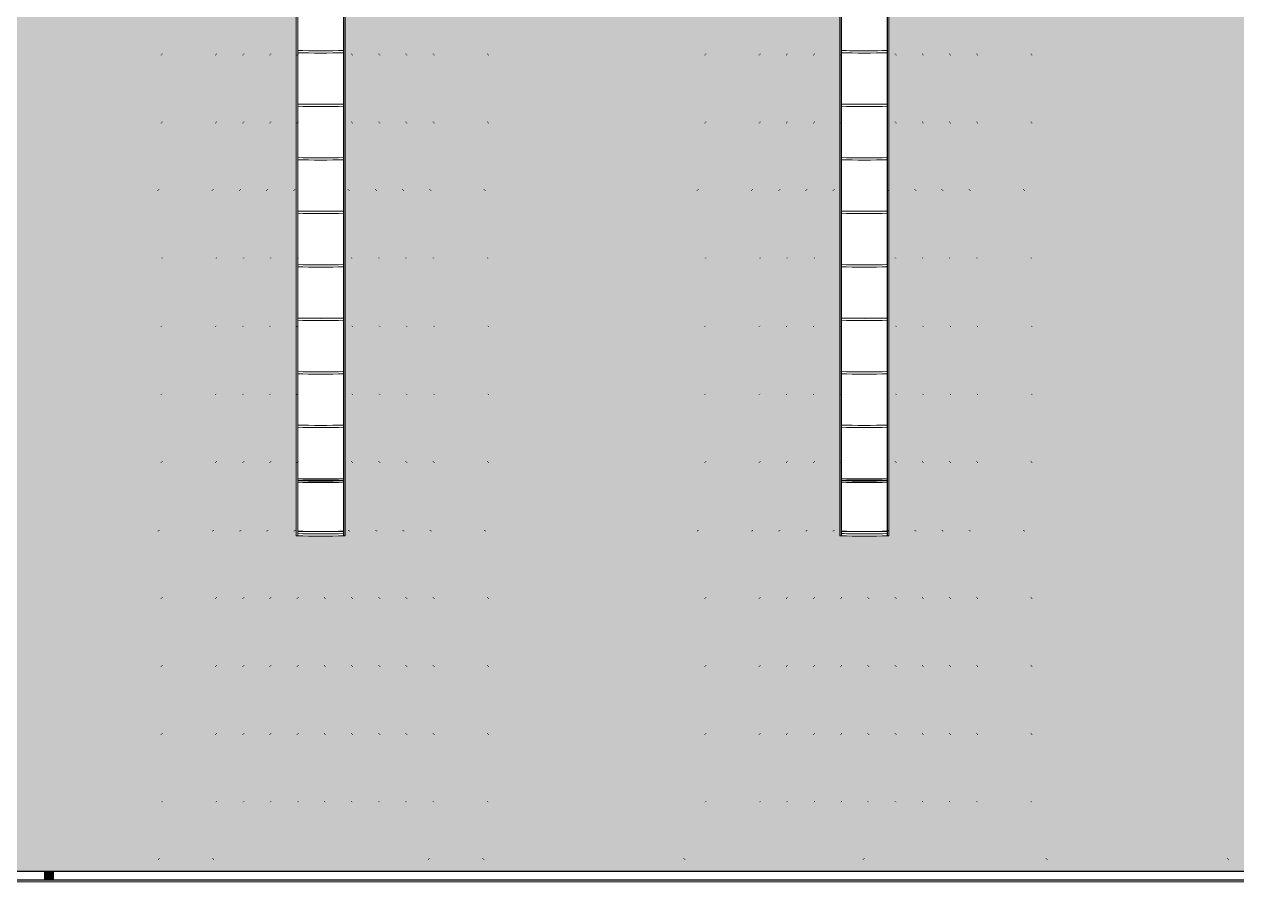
# Model space of a CAD drawing. Header units: metres. Extents: x -55 to 263, y -124 to 62.
# Drawn here: x 11.63 to 38.83, y -61.2 to -41.97 of the extents above; entities that cross this region are included whole.
import ezdxf

# ---------------------------------------------------------------- set-up
doc = ezdxf.new("R2010")
doc.units = ezdxf.units.M
doc.linetypes.add('01_Grid', pattern=[2.61, 1.8, -0.405, 0, -0.405])
for name, color, linetype, lineweight in [('0-1', 7, 'Continuous', 5), ('03EJES-1', 1, '01_Grid', 5), ('14HATCH-1', 10, 'Continuous', 5), ('53BAPS-1', 53, 'Continuous', 5), ('54ESTRUCTURA-2', 9, 'Continuous', 30), ('54ESTRUCTURA-5', 53, 'Continuous', 5), ('54ESTRUCTURA-6', 10, 'Continuous', 30), ('54ESTRUCTURA-7', 213, 'Continuous', 9), ('54ESTRUCTURA-8', 255, 'Continuous', 9), ('70LINEA-4', 255, 'Continuous', 9), ('70LINEA-5', 213, 'Continuous', 9)]:
    doc.layers.add(name, color=color, linetype=linetype, lineweight=lineweight)

# ---------------------------------------------------------------- blocks, each defined once
blk = doc.blocks.new('Downspout - Downspout-8692222-A1 _ A250')
at = {"layer": '54ESTRUCTURA-6'}
blk.add_hatch(color=256, dxfattribs=at).paths.add_polyline_path([(12.2786, -61.161912), (12.2786, -60.963), (12.0814, -60.963), (12.0814, -61.161912)])
at = {"layer": '54ESTRUCTURA-2'}
for p, q in [((12.2786, -60.963), (12.0814, -60.963)), ((12.0814, -60.963), (12.0814, -61.161912)), ((12.2786, -61.161912), (12.2786, -60.963))]:
    blk.add_line(p, q, dxfattribs=at)
blk = doc.blocks.new('22011_AR_rvt-1-A1 _ A250')
at = {"layer": '14HATCH-1'}
h = blk.add_hatch(color=256, dxfattribs=at)
h.paths.add_polyline_path([(194.783, -60.769), (194.791, -60.777), (194.797, -60.812), (194.92, -60.812), (194.926, -60.76), (194.92, -60.725), (194.797, -60.725), (194.791, -60.76)])
h.paths.add_polyline_path([(194.783, -45.715), (194.791, -45.724), (194.797, -45.759), (194.92, -45.759), (194.925, -45.7), (194.92, -45.672), (194.797, -45.672), (194.791, -45.706)])
h.paths.add_polyline_path([(194.783, -38.1), (194.791, -38.109), (194.797, -38.144), (194.92, -38.144), (194.926, -38.091), (194.92, -38.056), (194.797, -38.056), (194.791, -38.091)])
h.paths.add_polyline_path([(194.783, -30.475), (194.791, -30.484), (194.797, -30.519), (194.92, -30.519), (194.926, -30.466), (194.92, -30.432), (194.797, -30.432), (194.791, -30.466), (194.784, -30.474)])
h.paths.add_polyline_path([(194.783, -22.86), (194.792, -22.874), (194.797, -22.904), (194.92, -22.904), (194.924, -22.86), (194.791, -22.86)])
h.paths.add_polyline_path([(-11.898, -22.86), (-12.05, -22.86), (-12.041, -22.869), (-12.036, -22.904), (-11.912, -22.901), (-11.902, -22.864)])
h.paths.add_polyline_path([(-12.05, -60.96), (192.852, -60.96), (192.852, -60.903), (192.884, -60.903), (192.884, -60.96), (193.506, -60.96), (193.506, -60.903), (193.538, -60.903), (193.538, -60.96), (194.93, -60.96), (194.926, -60.82), (194.783, -60.82), (194.783, -60.717), (194.93, -60.717), (194.926, -45.767), (194.783, -45.767), (194.783, -45.664), (194.93, -45.664), (194.926, -38.152), (194.783, -38.152), (194.783, -38.048), (194.93, -38.048), (194.926, -30.527), (194.783, -30.527), (194.783, -30.424), (194.93, -30.424), (194.926, -22.912), (194.783, -22.912), (194.783, -22.86), (-11.898, -22.865), (-11.898, -22.912), (-12.05, -22.912), (-12.05, -60.847)])
h.paths.add_polyline_path([(-12.05, -60.769), (-12.041, -60.777), (-12.036, -60.812), (-11.912, -60.812), (-11.907, -60.777), (-11.898, -60.769), (-11.907, -60.76), (-11.912, -60.725), (-12.036, -60.725), (-12.041, -60.76)])
h.paths.add_polyline_path([(-11.931, -60.82), (-12.05, -60.82), (-12.05, -60.717), (-11.898, -60.717), (-11.898, -60.82), (-11.914, -60.82)])
h.paths.add_polyline_path([(176.78, -53.447), (176.248, -53.441), (176.23, -53.441), (176.23, -25.82), (176.61, -25.826), (177.144, -25.824), (177.33, -25.824), (177.33, -53.441), (176.892, -53.447), (176.804, -53.447)])
h.paths.add_polyline_path([(164.588, -53.447), (164.061, -53.441), (164.038, -53.441), (164.038, -25.82), (164.413, -25.826), (164.952, -25.824), (165.138, -25.824), (165.138, -53.441), (164.7, -53.447), (164.612, -53.447)])
h.paths.add_polyline_path([(152.396, -53.447), (151.869, -53.441), (151.846, -53.441), (151.846, -25.82), (152.221, -25.826), (152.76, -25.824), (152.946, -25.824), (152.946, -53.441), (152.508, -53.447), (152.42, -53.447)])
h.paths.add_polyline_path([(140.204, -53.447), (139.672, -53.441), (139.654, -53.441), (139.654, -25.82), (140.029, -25.826), (140.568, -25.824), (140.754, -25.825), (140.754, -53.441), (140.316, -53.447), (140.228, -53.447)])
h.paths.add_polyline_path([(128.012, -53.447), (127.485, -53.441), (127.462, -53.441), (127.462, -25.82), (127.837, -25.826), (128.376, -25.824), (128.562, -25.825), (128.562, -53.441), (128.124, -53.447), (128.036, -53.447)])
h.paths.add_polyline_path([(115.82, -53.447), (115.288, -53.441), (115.27, -53.441), (115.27, -25.82), (115.645, -25.826), (116.184, -25.824), (116.37, -25.825), (116.37, -53.441), (115.932, -53.447), (115.844, -53.447)])
h.paths.add_polyline_path([(103.628, -53.447), (103.101, -53.441), (103.078, -53.441), (103.078, -25.82), (103.453, -25.826), (103.992, -25.824), (104.178, -25.82), (104.178, -53.441), (103.74, -53.447), (103.652, -53.447)])
h.paths.add_polyline_path([(91.436, -53.447), (90.904, -53.441), (90.886, -53.441), (90.886, -25.82), (91.261, -25.826), (91.8, -25.824), (91.986, -25.825), (91.986, -53.441), (91.548, -53.447), (91.46, -53.447)])
h.paths.add_polyline_path([(79.244, -53.447), (78.712, -53.441), (78.694, -53.441), (78.694, -25.82), (79.069, -25.826), (79.608, -25.824), (79.794, -25.82), (79.794, -53.441), (79.356, -53.447), (79.268, -53.447)])
h.paths.add_polyline_path([(67.052, -53.447), (66.525, -53.441), (66.502, -53.441), (66.502, -25.82), (66.877, -25.826), (67.416, -25.824), (67.602, -25.82), (67.602, -53.441), (67.164, -53.447), (67.076, -53.447)])
h.paths.add_polyline_path([(54.86, -53.447), (54.333, -53.441), (54.31, -53.441), (54.31, -25.82), (54.736, -25.826), (55.224, -25.824), (55.41, -25.826), (55.41, -53.441), (54.972, -53.447), (54.884, -53.447)])
h.paths.add_polyline_path([(42.668, -53.447), (42.141, -53.441), (42.118, -53.441), (42.118, -25.82), (42.528, -25.826), (43.032, -25.824), (43.218, -25.826), (43.218, -53.441), (42.78, -53.447), (42.692, -53.447)])
h.paths.add_polyline_path([(30.476, -53.447), (29.949, -53.441), (29.926, -53.441), (29.926, -25.82), (30.301, -25.826), (30.84, -25.824), (31.026, -25.826), (31.026, -53.441), (30.588, -53.447), (30.5, -53.447)])
h.paths.add_polyline_path([(18.284, -53.447), (17.757, -53.441), (17.734, -53.441), (17.734, -25.82), (18.111, -25.826), (18.648, -25.824), (18.834, -25.826), (18.834, -53.441), (18.396, -53.447), (18.308, -53.447)])
h.paths.add_polyline_path([(6.092, -53.447), (5.565, -53.441), (5.542, -53.441), (5.542, -25.82), (5.917, -25.826), (6.456, -25.824), (6.642, -25.826), (6.642, -53.441), (6.204, -53.447), (6.116, -53.447)])
h.paths.add_polyline_path([(-6.1, -53.447), (-6.632, -53.441), (-6.65, -53.441), (-6.65, -25.82), (-6.275, -25.826), (-5.736, -25.824), (-5.55, -25.822), (-5.55, -53.441), (-5.988, -53.447), (-6.076, -53.447)])
h.paths.add_polyline_path([(-12.05, -53.34), (-12.041, -53.349), (-12.036, -53.384), (-11.912, -53.384), (-11.907, -53.349), (-11.898, -53.34), (-11.907, -53.331), (-11.912, -53.296), (-12.036, -53.296), (-12.041, -53.331)])
h.paths.add_polyline_path([(-11.898, -53.392), (-12.05, -53.392), (-12.05, -53.288), (-11.898, -53.288), (-11.898, -53.384)])
h.paths.add_polyline_path([(194.778, -53.34), (194.787, -53.352), (194.792, -53.384), (194.916, -53.384), (194.921, -53.349), (194.93, -53.34), (194.921, -53.331), (194.916, -53.296), (194.792, -53.296), (194.787, -53.331)])
h.paths.add_polyline_path([(194.787, -53.392), (194.778, -53.392), (194.778, -53.288), (194.93, -53.288), (194.93, -53.392), (194.792, -53.392)])
h.paths.add_polyline_path([(-12.05, -45.715), (-12.041, -45.724), (-12.036, -45.759), (-11.912, -45.759), (-11.907, -45.724), (-11.898, -45.715), (-11.908, -45.7), (-11.912, -45.672), (-12.036, -45.672), (-12.041, -45.706)])
h.paths.add_polyline_path([(-11.907, -45.767), (-12.05, -45.767), (-12.05, -45.664), (-11.898, -45.664), (-11.898, -45.767)])
h.paths.add_polyline_path([(-12.05, -38.1), (-12.041, -38.109), (-12.036, -38.144), (-11.912, -38.144), (-11.907, -38.109), (-11.898, -38.1), (-11.907, -38.091), (-11.912, -38.056), (-12.036, -38.056), (-12.041, -38.091)])
h.paths.add_polyline_path([(-11.907, -38.152), (-12.05, -38.152), (-12.05, -38.048), (-11.898, -38.048), (-11.898, -38.152)])
h.paths.add_polyline_path([(-12.05, -30.475), (-12.041, -30.484), (-12.036, -30.519), (-11.912, -30.519), (-11.907, -30.484), (-11.901, -30.472), (-11.907, -30.466), (-11.912, -30.432), (-12.036, -30.432), (-12.041, -30.466)])
h.paths.add_polyline_path([(-11.898, -30.527), (-12.05, -30.527), (-12.05, -30.424), (-11.898, -30.424), (-11.898, -30.484)])
at = {"layer": '53BAPS-1'}
for p, q in [((192.852, -60.962), (-12.05, -60.962)), ((12.091, -61.15), (-12.05, -61.15)), ((192.852, -61.162), (-12.05, -61.162)), ((170.694, -61.15), (12.289, -61.15)), ((192.852, -61.196), (-12.05, -61.196))]:
    blk.add_line(p, q, dxfattribs=at)
at = {"layer": '54ESTRUCTURA-2'}
blk.add_line((-12.05, -60.96), (192.852, -60.96), dxfattribs=at)
at = {"layer": '54ESTRUCTURA-5'}
blk.add_blockref('Downspout - Downspout-8692222-A1 _ A250', (0.01, 0), dxfattribs=at)
blk = doc.blocks.new('JN-103 - JN-103-1693073-A1 _ A250')
at = {"layer": '54ESTRUCTURA-7'}
for p, q in [((173.202, -51.797), (173.202, -51.804)), ((173.223, -51.777), (173.223, -51.783)), ((174.421, -51.797), (174.421, -51.804)), ((174.442, -51.777), (174.442, -51.783)), ((175.031, -51.797), (175.031, -51.804)), ((175.052, -51.777), (175.052, -51.783)), ((175.64, -51.797), (175.64, -51.804)), ((175.661, -51.777), (175.661, -51.783)), ((176.25, -51.797), (176.25, -51.804)), ((176.271, -51.777), (176.271, -51.783)), ((177.471, -51.783), (177.471, -51.777)), ((177.492, -51.804), (177.492, -51.797)), ((178.081, -51.783), (178.081, -51.777)), ((178.102, -51.804), (178.102, -51.797)), ((178.69, -51.783), (178.69, -51.777)), ((178.711, -51.804), (178.711, -51.797)), ((179.3, -51.783), (179.3, -51.777)), ((179.321, -51.804), (179.321, -51.797)), ((180.519, -51.783), (180.519, -51.777)), ((180.54, -51.804), (180.54, -51.797))]:
    blk.add_line(p, q, dxfattribs=at)
blk = doc.blocks.new('JN-103 - JN-103-V415-A1 _ A250')
at = {"layer": '54ESTRUCTURA-7'}
for p, q in [((173.202, -50.276), (173.202, -50.282)), ((173.223, -50.255), (173.223, -50.261)), ((174.421, -50.276), (174.421, -50.282)), ((174.442, -50.255), (174.442, -50.261)), ((175.031, -50.276), (175.031, -50.282)), ((175.052, -50.255), (175.052, -50.261)), ((175.64, -50.276), (175.64, -50.282)), ((175.661, -50.255), (175.661, -50.261)), ((176.25, -50.276), (176.25, -50.282)), ((176.271, -50.255), (176.271, -50.261)), ((177.471, -50.261), (177.471, -50.255)), ((177.492, -50.282), (177.492, -50.276)), ((178.081, -50.261), (178.081, -50.255)), ((178.102, -50.282), (178.102, -50.276)), ((178.69, -50.261), (178.69, -50.255)), ((178.711, -50.282), (178.711, -50.276)), ((179.3, -50.261), (179.3, -50.255)), ((179.321, -50.282), (179.321, -50.276)), ((180.519, -50.261), (180.519, -50.255)), ((180.54, -50.282), (180.54, -50.276))]:
    blk.add_line(p, q, dxfattribs=at)
blk = doc.blocks.new('JN-103 - JN-103-V416-A1 _ A250')
at = {"layer": '54ESTRUCTURA-7'}
for p, q in [((173.202, -48.752), (173.202, -48.759)), ((173.223, -48.731), (173.223, -48.738)), ((174.421, -48.752), (174.421, -48.759)), ((174.442, -48.731), (174.442, -48.738)), ((175.031, -48.752), (175.031, -48.759)), ((175.052, -48.731), (175.052, -48.738)), ((175.64, -48.752), (175.64, -48.759)), ((175.661, -48.731), (175.661, -48.738)), ((176.25, -48.752), (176.25, -48.759)), ((176.271, -48.731), (176.271, -48.738)), ((177.471, -48.738), (177.471, -48.731)), ((177.492, -48.759), (177.492, -48.752)), ((178.081, -48.738), (178.081, -48.731)), ((178.102, -48.759), (178.102, -48.752)), ((178.69, -48.738), (178.69, -48.731)), ((178.711, -48.759), (178.711, -48.752)), ((179.3, -48.738), (179.3, -48.731)), ((179.321, -48.759), (179.321, -48.752)), ((180.519, -48.738), (180.519, -48.731)), ((180.54, -48.759), (180.54, -48.752))]:
    blk.add_line(p, q, dxfattribs=at)
blk = doc.blocks.new('JN-103 - JN-103-V417-A1 _ A250')
at = {"layer": '54ESTRUCTURA-7'}
for p, q in [((173.202, -47.229), (173.202, -47.235)), ((173.223, -47.208), (173.223, -47.214)), ((174.421, -47.229), (174.421, -47.235)), ((174.442, -47.208), (174.442, -47.214)), ((175.031, -47.229), (175.031, -47.235)), ((175.052, -47.208), (175.052, -47.214)), ((175.64, -47.229), (175.64, -47.235)), ((175.661, -47.208), (175.661, -47.214)), ((176.25, -47.229), (176.25, -47.235)), ((176.271, -47.208), (176.271, -47.214)), ((177.471, -47.214), (177.471, -47.208)), ((177.492, -47.235), (177.492, -47.229)), ((178.081, -47.214), (178.081, -47.208)), ((178.102, -47.235), (178.102, -47.229)), ((178.69, -47.214), (178.69, -47.208)), ((178.711, -47.235), (178.711, -47.229)), ((179.3, -47.214), (179.3, -47.208)), ((179.321, -47.235), (179.321, -47.229)), ((180.519, -47.214), (180.519, -47.208)), ((180.54, -47.235), (180.54, -47.229))]:
    blk.add_line(p, q, dxfattribs=at)
blk = doc.blocks.new('JN-103 - JN-103-V418-A1 _ A250')
at = {"layer": '54ESTRUCTURA-7'}
for p, q in [((173.202, -44.182), (173.202, -44.189)), ((173.223, -44.162), (173.223, -44.168)), ((174.421, -44.182), (174.421, -44.189)), ((174.442, -44.162), (174.442, -44.168)), ((175.031, -44.182), (175.031, -44.189)), ((175.052, -44.162), (175.052, -44.168)), ((175.64, -44.182), (175.64, -44.189)), ((175.661, -44.162), (175.661, -44.168)), ((176.25, -44.182), (176.25, -44.189)), ((176.271, -44.162), (176.271, -44.168)), ((177.471, -44.168), (177.471, -44.162)), ((177.492, -44.189), (177.492, -44.182)), ((178.081, -44.168), (178.081, -44.162)), ((178.102, -44.189), (178.102, -44.182)), ((178.69, -44.168), (178.69, -44.162)), ((178.711, -44.189), (178.711, -44.182)), ((179.3, -44.168), (179.3, -44.162)), ((179.321, -44.189), (179.321, -44.182)), ((180.519, -44.168), (180.519, -44.162)), ((180.54, -44.189), (180.54, -44.182))]:
    blk.add_line(p, q, dxfattribs=at)
blk = doc.blocks.new('JN-103 - JN-103-V419-A1 _ A250')
at = {"layer": '54ESTRUCTURA-7'}
for p, q in [((173.202, -42.659), (173.202, -42.665)), ((173.223, -42.638), (173.223, -42.644)), ((174.421, -42.659), (174.421, -42.665)), ((174.442, -42.638), (174.442, -42.644)), ((175.031, -42.659), (175.031, -42.665)), ((175.052, -42.638), (175.052, -42.644)), ((175.64, -42.659), (175.64, -42.665)), ((175.661, -42.638), (175.661, -42.644)), ((176.25, -42.659), (176.25, -42.665)), ((176.271, -42.638), (176.271, -42.644)), ((177.471, -42.644), (177.471, -42.638)), ((177.492, -42.665), (177.492, -42.659)), ((178.081, -42.644), (178.081, -42.638)), ((178.102, -42.665), (178.102, -42.659)), ((178.69, -42.644), (178.69, -42.638)), ((178.711, -42.665), (178.711, -42.659)), ((179.3, -42.644), (179.3, -42.638)), ((179.321, -42.665), (179.321, -42.659)), ((180.519, -42.644), (180.519, -42.638)), ((180.54, -42.665), (180.54, -42.659))]:
    blk.add_line(p, q, dxfattribs=at)
blk = doc.blocks.new('JN-201 - JN-201-1693074-A1 _ A250')
at = {"layer": '54ESTRUCTURA-7'}
for p, q in [((173.202, -59.416), (173.202, -59.422)), ((173.223, -59.395), (173.223, -59.401)), ((174.421, -59.416), (174.421, -59.422)), ((174.442, -59.395), (174.442, -59.401)), ((175.031, -59.416), (175.031, -59.422)), ((175.052, -59.395), (175.052, -59.401)), ((175.64, -59.416), (175.64, -59.422)), ((175.661, -59.395), (175.661, -59.401)), ((176.25, -59.416), (176.25, -59.422)), ((176.271, -59.395), (176.271, -59.401)), ((176.861, -59.401), (176.861, -59.395)), ((176.882, -59.422), (176.882, -59.416)), ((177.471, -59.401), (177.471, -59.395)), ((177.492, -59.422), (177.492, -59.416)), ((178.081, -59.401), (178.081, -59.395)), ((178.102, -59.422), (178.102, -59.416)), ((178.69, -59.401), (178.69, -59.395)), ((178.711, -59.422), (178.711, -59.416)), ((179.3, -59.401), (179.3, -59.395)), ((179.321, -59.422), (179.321, -59.416)), ((180.519, -59.401), (180.519, -59.395)), ((180.54, -59.422), (180.54, -59.416))]:
    blk.add_line(p, q, dxfattribs=at)
blk = doc.blocks.new('JN-201 - JN-201-V449-A1 _ A250')
at = {"layer": '54ESTRUCTURA-7'}
for p, q in [((173.202, -57.892), (173.202, -57.899)), ((173.223, -57.871), (173.223, -57.878)), ((174.421, -57.892), (174.421, -57.899)), ((174.442, -57.871), (174.442, -57.878)), ((175.031, -57.892), (175.031, -57.899)), ((175.052, -57.871), (175.052, -57.878)), ((175.64, -57.892), (175.64, -57.899)), ((175.661, -57.871), (175.661, -57.878)), ((176.25, -57.892), (176.25, -57.899)), ((176.271, -57.871), (176.271, -57.878)), ((176.861, -57.878), (176.861, -57.871)), ((176.882, -57.899), (176.882, -57.892)), ((177.471, -57.878), (177.471, -57.871)), ((177.492, -57.899), (177.492, -57.892)), ((178.081, -57.878), (178.081, -57.871)), ((178.102, -57.899), (178.102, -57.892)), ((178.69, -57.878), (178.69, -57.871)), ((178.711, -57.899), (178.711, -57.892)), ((179.3, -57.878), (179.3, -57.871)), ((179.321, -57.899), (179.321, -57.892)), ((180.519, -57.878), (180.519, -57.871)), ((180.54, -57.899), (180.54, -57.892))]:
    blk.add_line(p, q, dxfattribs=at)
blk = doc.blocks.new('JN-201 - JN-201-V450-A1 _ A250')
at = {"layer": '54ESTRUCTURA-7'}
for p, q in [((173.202, -56.369), (173.202, -56.375)), ((173.223, -56.348), (173.223, -56.354)), ((174.421, -56.369), (174.421, -56.375)), ((174.442, -56.348), (174.442, -56.354)), ((175.031, -56.369), (175.031, -56.375)), ((175.052, -56.348), (175.052, -56.354)), ((175.64, -56.369), (175.64, -56.375)), ((175.661, -56.348), (175.661, -56.354)), ((176.25, -56.369), (176.25, -56.375)), ((176.271, -56.348), (176.271, -56.354)), ((176.861, -56.354), (176.861, -56.348)), ((176.882, -56.375), (176.882, -56.369)), ((177.471, -56.354), (177.471, -56.348)), ((177.492, -56.375), (177.492, -56.369)), ((178.081, -56.354), (178.081, -56.348)), ((178.102, -56.375), (178.102, -56.369)), ((178.69, -56.354), (178.69, -56.348)), ((178.711, -56.375), (178.711, -56.369)), ((179.3, -56.354), (179.3, -56.348)), ((179.321, -56.375), (179.321, -56.369)), ((180.519, -56.354), (180.519, -56.348)), ((180.54, -56.375), (180.54, -56.369))]:
    blk.add_line(p, q, dxfattribs=at)
blk = doc.blocks.new('JN-201 - JN-201-V451-A1 _ A250')
at = {"layer": '54ESTRUCTURA-7'}
for p, q in [((173.202, -54.846), (173.202, -54.852)), ((173.223, -54.825), (173.223, -54.831)), ((174.421, -54.846), (174.421, -54.852)), ((174.442, -54.825), (174.442, -54.831)), ((175.031, -54.846), (175.031, -54.852)), ((175.052, -54.825), (175.052, -54.831)), ((175.64, -54.846), (175.64, -54.852)), ((175.661, -54.825), (175.661, -54.831)), ((176.25, -54.846), (176.25, -54.852)), ((176.271, -54.825), (176.271, -54.831)), ((176.861, -54.831), (176.861, -54.825)), ((176.882, -54.852), (176.882, -54.846)), ((177.471, -54.831), (177.471, -54.825)), ((177.492, -54.852), (177.492, -54.846)), ((178.081, -54.831), (178.081, -54.825)), ((178.102, -54.852), (178.102, -54.846)), ((178.69, -54.831), (178.69, -54.825)), ((178.711, -54.852), (178.711, -54.846)), ((179.3, -54.831), (179.3, -54.825)), ((179.321, -54.852), (179.321, -54.846)), ((180.519, -54.831), (180.519, -54.825)), ((180.54, -54.852), (180.54, -54.846))]:
    blk.add_line(p, q, dxfattribs=at)
blk = doc.blocks.new('JP-303 - JP-303-1693077-A1 _ A250')
at = {"layer": '54ESTRUCTURA-7'}
for p, q in [((173.148, -45.682), (173.148, -45.688)), ((174.367, -45.682), (174.367, -45.688)), ((174.977, -45.682), (174.977, -45.688)), ((175.586, -45.682), (175.586, -45.688)), ((176.196, -45.682), (176.196, -45.688)), ((177.396, -45.688), (177.396, -45.682)), ((178.006, -45.688), (178.006, -45.682)), ((178.615, -45.688), (178.615, -45.682)), ((179.225, -45.688), (179.225, -45.682)), ((180.444, -45.688), (180.444, -45.682)), ((173.127, -45.7), (173.127, -45.709)), ((174.346, -45.7), (174.346, -45.709)), ((174.956, -45.7), (174.956, -45.709)), ((175.565, -45.7), (175.565, -45.709)), ((176.175, -45.7), (176.175, -45.709)), ((177.417, -45.709), (177.417, -45.7)), ((178.027, -45.709), (178.027, -45.7)), ((178.636, -45.709), (178.636, -45.7)), ((179.246, -45.709), (179.246, -45.7)), ((180.465, -45.709), (180.465, -45.7))]:
    blk.add_line(p, q, dxfattribs=at)
blk = doc.blocks.new('JP-302 - JP-302-1565123-A1 _ A250')
at = {"layer": '54ESTRUCTURA-7'}
for p, q in [((14.64, -53.333), (14.64, -53.34)), ((14.661, -53.312), (14.661, -53.319)), ((15.859, -53.333), (15.859, -53.34)), ((15.88, -53.312), (15.88, -53.319)), ((16.469, -53.333), (16.469, -53.34)), ((16.49, -53.312), (16.49, -53.319)), ((17.078, -53.333), (17.078, -53.34)), ((17.099, -53.312), (17.099, -53.319)), ((17.688, -53.333), (17.688, -53.34)), ((17.709, -53.312), (17.709, -53.319)), ((18.909, -53.319), (18.909, -53.312)), ((18.93, -53.34), (18.93, -53.333)), ((19.519, -53.319), (19.519, -53.312)), ((19.54, -53.34), (19.54, -53.333)), ((20.128, -53.319), (20.128, -53.312)), ((20.149, -53.34), (20.149, -53.333)), ((20.738, -53.319), (20.738, -53.312)), ((20.759, -53.34), (20.759, -53.333)), ((21.957, -53.319), (21.957, -53.312)), ((21.978, -53.34), (21.978, -53.333))]:
    blk.add_line(p, q, dxfattribs=at)
blk = doc.blocks.new('JP-102 - JP-102-1565133-A1 _ A250')
at = {"layer": '54ESTRUCTURA-7'}
for p, q in [((160.843, -53.333), (160.843, -53.34)), ((160.864, -53.312), (160.864, -53.319)), ((162.062, -53.333), (162.062, -53.34)), ((162.083, -53.312), (162.083, -53.319)), ((162.672, -53.333), (162.672, -53.34)), ((162.693, -53.312), (162.693, -53.319)), ((163.281, -53.333), (163.281, -53.34)), ((163.302, -53.312), (163.302, -53.319)), ((163.891, -53.333), (163.891, -53.34)), ((163.912, -53.312), (163.912, -53.319)), ((165.112, -53.319), (165.112, -53.312)), ((165.133, -53.34), (165.133, -53.333)), ((165.722, -53.319), (165.722, -53.312)), ((165.743, -53.34), (165.743, -53.333)), ((166.331, -53.319), (166.331, -53.312)), ((166.352, -53.34), (166.352, -53.333)), ((166.941, -53.319), (166.941, -53.312)), ((166.962, -53.34), (166.962, -53.333)), ((168.16, -53.319), (168.16, -53.312)), ((168.181, -53.34), (168.181, -53.333))]:
    blk.add_line(p, q, dxfattribs=at)
blk = doc.blocks.new('JP-609 - JP-609-V508-A1 _ A250')
at = {"layer": '54ESTRUCTURA-7'}
for p, q in [((99.581, -60.676), (99.581, -60.67)), ((99.602, -60.697), (99.602, -60.691))]:
    blk.add_line(p, q, dxfattribs=at)
blk = doc.blocks.new('JP-607 - JP-607-1693083-A1 _ A250')
at = {"layer": '54ESTRUCTURA-7'}
for p, q in [((144.285, -60.676), (144.285, -60.67)), ((144.306, -60.697), (144.306, -60.691))]:
    blk.add_line(p, q, dxfattribs=at)
blk = doc.blocks.new('JP-608 - JP-608-1565149-A1 _ A250')
at = {"layer": '54ESTRUCTURA-7'}
for p, q in [((140.178, -60.691), (140.178, -60.697)), ((140.199, -60.67), (140.199, -60.676))]:
    blk.add_line(p, q, dxfattribs=at)
blk = doc.blocks.new('JP-204 - JP-204-V511-A1 _ A250')
at = {"layer": '54ESTRUCTURA-7'}
for p, q in [((26.75, -45.682), (26.75, -45.688)), ((27.969, -45.682), (27.969, -45.688)), ((28.579, -45.682), (28.579, -45.688)), ((29.188, -45.682), (29.188, -45.688)), ((29.798, -45.682), (29.798, -45.688)), ((30.998, -45.688), (30.998, -45.682)), ((31.608, -45.688), (31.608, -45.682)), ((32.217, -45.688), (32.217, -45.682)), ((32.827, -45.688), (32.827, -45.682)), ((34.046, -45.688), (34.046, -45.682)), ((26.729, -45.7), (26.729, -45.709)), ((27.948, -45.7), (27.948, -45.709)), ((28.558, -45.7), (28.558, -45.709)), ((29.167, -45.7), (29.167, -45.709)), ((29.777, -45.7), (29.777, -45.709)), ((31.018, -45.709), (31.018, -45.7)), ((31.628, -45.709), (31.628, -45.7)), ((32.237, -45.709), (32.237, -45.7)), ((32.847, -45.709), (32.847, -45.7)), ((34.066, -45.709), (34.066, -45.7))]:
    blk.add_line(p, q, dxfattribs=at)
blk = doc.blocks.new('JP-615 - JP-615-1693090-A1 _ A250')
at = {"layer": '54ESTRUCTURA-7'}
for p, q in [((14.642, -60.691), (14.642, -60.697)), ((14.662, -60.67), (14.662, -60.676)), ((15.861, -60.676), (15.861, -60.67)), ((15.882, -60.697), (15.882, -60.691))]:
    blk.add_line(p, q, dxfattribs=at)
blk = doc.blocks.new('JP-616 - JP-616-1565175-A1 _ A250')
at = {"layer": '54ESTRUCTURA-7'}
for p, q in [((20.698, -60.691), (20.698, -60.697)), ((20.719, -60.67), (20.719, -60.676)), ((21.918, -60.676), (21.918, -60.67)), ((21.939, -60.697), (21.939, -60.691))]:
    blk.add_line(p, q, dxfattribs=at)
blk = doc.blocks.new('DOMO TIPO CAÑON - DOMO TIPO CAÑON-V513-A1 _ A250')
at = {"layer": '70LINEA-5'}
for p, q in [((29.926, -25.82), (29.96, -25.821)), ((29.926, -53.441), (29.926, -25.82)), ((29.962, -25.821), (29.928, -25.82)), ((29.96, -25.821), (29.962, -25.821)), ((29.96, -53.441), (29.96, -25.821)), ((29.962, -53.441), (29.962, -25.821)), ((31.024, -25.82), (30.99, -25.821)), ((30.99, -25.821), (30.993, -25.821)), ((30.99, -53.441), (30.99, -25.821)), ((30.993, -25.821), (31.026, -25.82)), ((30.993, -53.441), (30.993, -25.821)), ((31.026, -53.441), (31.026, -25.82)), ((29.96, -53.441), (29.926, -53.441)), ((29.962, -53.441), (29.96, -53.441)), ((30.993, -53.441), (30.99, -53.441)), ((31.026, -53.441), (30.993, -53.441))]:
    blk.add_line(p, q, dxfattribs=at)
for centre, major_axis, start_param, end_param in [((30.476, -25.803), (0.778, 0), 3.967377, 5.457085), ((30.476, -25.803), (0.775, 0), 3.967534, 4.09165), ((30.476, -25.803), (0.775, 0), 3.967534, 4.09165), ((30.476, -25.803), (0.769, 0), 3.96785, 5.456609), ((30.476, -25.803), (0.775, 0), 4.096546, 5.456928), ((30.476, -25.803), (0.775, 0), 4.096546, 5.456928), ((30.476, -25.853), (0.778, 0), 3.985704, 5.439062), ((30.476, -25.9), (0.775, 0), 3.982395, 5.44237), ((30.476, -25.903), (0.775, 0), 3.982395, 5.438816), ((30.476, -26.953), (0.775, 0), 3.982395, 5.438816), ((30.476, -26.953), (0.778, 0), 3.985704, 5.439062), ((30.476, -27.003), (0.778, 0), 3.985704, 5.439062), ((30.476, -28.152), (0.775, 0), 3.982395, 5.438816), ((30.476, -28.152), (0.778, 0), 3.985704, 5.439062), ((30.476, -28.202), (0.778, 0), 3.985704, 5.439062), ((30.476, -29.352), (0.775, 0), 3.982395, 5.438816), ((30.476, -29.352), (0.778, 0), 3.985704, 5.439062), ((30.476, -29.402), (0.778, 0), 3.985704, 5.439062), ((30.476, -30.551), (0.775, 0), 3.982395, 5.438816), ((30.476, -30.551), (0.778, 0), 3.985704, 5.439062), ((30.476, -30.601), (0.778, 0), 3.985704, 5.439062), ((30.476, -31.751), (0.775, 0), 3.982395, 5.438816), ((30.476, -31.751), (0.778, 0), 3.985704, 5.439062), ((30.476, -31.801), (0.778, 0), 3.985704, 5.439062), ((30.476, -32.95), (0.775, 0), 3.982395, 5.438816), ((30.476, -32.95), (0.778, 0), 3.985704, 5.439062), ((30.476, -33), (0.778, 0), 3.985704, 5.439062), ((30.476, -34.15), (0.775, 0), 3.982395, 5.438816), ((30.476, -34.15), (0.778, 0), 3.985704, 5.439062), ((30.476, -34.2), (0.778, 0), 3.985704, 5.439062), ((30.476, -35.349), (0.775, 0), 3.982395, 4.09165), ((30.476, -35.349), (0.778, 0), 3.985704, 5.439062), ((30.476, -35.399), (0.778, 0), 3.985704, 5.439062), ((30.476, -35.349), (0.775, 0), 4.096546, 5.438816), ((30.476, -36.549), (0.775, 0), 3.982395, 5.438816), ((30.476, -36.549), (0.778, 0), 3.985704, 5.439062), ((30.476, -36.598), (0.778, 0), 3.985704, 5.439062), ((30.476, -37.748), (0.775, 0), 3.982395, 5.438816), ((30.476, -37.748), (0.778, 0), 3.985704, 5.439062), ((30.476, -37.798), (0.778, 0), 3.985704, 5.439062), ((30.476, -38.947), (0.775, 0), 3.982395, 5.438816), ((30.476, -38.947), (0.778, 0), 3.985704, 5.439062), ((30.476, -38.997), (0.778, 0), 3.985704, 5.439062), ((30.476, -40.147), (0.775, 0), 3.982395, 5.438816), ((30.476, -40.147), (0.778, 0), 3.985704, 5.439062), ((30.476, -40.197), (0.778, 0), 3.985704, 5.439062), ((30.476, -41.346), (0.775, 0), 3.982395, 5.438816), ((30.476, -41.346), (0.778, 0), 3.985704, 5.439062), ((30.476, -41.396), (0.778, 0), 3.985704, 5.439062), ((30.476, -42.546), (0.775, 0), 3.982395, 4.09165), ((30.476, -42.546), (0.778, 0), 3.985704, 5.439062), ((30.476, -42.596), (0.778, 0), 3.985704, 5.439062), ((30.476, -42.546), (0.775, 0), 4.096546, 5.438816), ((30.476, -43.745), (0.775, 0), 3.982395, 5.438816), ((30.476, -43.745), (0.778, 0), 3.985704, 5.439062), ((30.476, -43.795), (0.778, 0), 3.985704, 5.439062), ((30.476, -44.945), (0.775, 0), 3.982395, 5.438816), ((30.476, -44.945), (0.778, 0), 3.985704, 5.439062), ((30.476, -44.995), (0.778, 0), 3.985704, 5.439062), ((30.476, -46.144), (0.775, 0), 3.982395, 5.438816), ((30.476, -46.144), (0.778, 0), 3.985704, 5.439062), ((30.476, -46.194), (0.778, 0), 3.985704, 5.439062), ((30.476, -47.344), (0.775, 0), 3.982395, 5.438816), ((30.476, -47.344), (0.778, 0), 3.985704, 5.439062), ((30.476, -47.394), (0.778, 0), 3.985704, 5.439062), ((30.476, -48.543), (0.775, 0), 3.982395, 5.438816), ((30.476, -48.543), (0.778, 0), 3.985704, 5.439062), ((30.476, -48.593), (0.778, 0), 3.985704, 5.439062), ((30.476, -49.743), (0.775, 0), 3.982395, 5.438816), ((30.476, -49.743), (0.778, 0), 3.985704, 5.439062), ((30.476, -49.793), (0.778, 0), 3.985704, 5.439062), ((30.476, -50.942), (0.775, 0), 3.982395, 5.438816), ((30.476, -50.942), (0.778, 0), 3.985704, 5.439062), ((30.476, -50.992), (0.778, 0), 3.985704, 5.439062), ((30.476, -52.141), (0.775, 0), 3.982395, 5.438816), ((30.476, -52.141), (0.778, 0), 3.985704, 5.439062), ((30.476, -52.174), (0.778, 0), 3.985704, 5.439062), ((30.476, -52.191), (0.778, 0), 3.985704, 5.439062), ((30.476, -52.224), (0.778, 0), 3.985704, 5.439062), ((30.476, -53.321), (0.775, 0), 3.982395, 5.438816), ((30.476, -53.324), (0.775, 0), 3.982395, 5.438816), ((30.476, -53.374), (0.775, 0), 3.982395, 4.09165), ((30.476, -53.374), (0.778, 0), 3.985704, 5.439062), ((30.476, -53.424), (0.778, 0), 3.985704, 5.439062), ((30.476, -53.374), (0.775, 0), 4.096546, 5.44237)]:
    blk.add_ellipse(centre, major_axis=major_axis, ratio=0.029987, start_param=start_param, end_param=end_param, dxfattribs=at)
blk = doc.blocks.new('DOMO TIPO CAÑON - DOMO TIPO CAÑON-2125472-A1 _ A250')
at = {"layer": '70LINEA-5'}
for p, q in [((176.23, -25.82), (176.264, -25.821)), ((176.23, -53.441), (176.23, -25.82)), ((176.266, -25.821), (176.232, -25.82)), ((176.264, -25.821), (176.266, -25.821)), ((176.264, -53.441), (176.264, -25.821)), ((176.266, -53.441), (176.266, -25.821)), ((177.328, -25.82), (177.294, -25.821)), ((177.294, -25.821), (177.297, -25.821)), ((177.294, -53.441), (177.294, -25.821)), ((177.297, -25.821), (177.33, -25.82)), ((177.297, -53.441), (177.297, -25.821)), ((177.33, -53.441), (177.33, -25.82)), ((176.264, -53.441), (176.23, -53.441)), ((176.266, -53.441), (176.264, -53.441)), ((177.297, -53.441), (177.294, -53.441)), ((177.33, -53.441), (177.297, -53.441))]:
    blk.add_line(p, q, dxfattribs=at)
for centre, major_axis, start_param, end_param in [((176.78, -25.803), (0.778, 0), 3.967377, 5.457085), ((176.78, -25.803), (0.775, 0), 3.967534, 5.456928), ((176.78, -25.803), (0.775, 0), 3.967534, 5.456928), ((176.78, -25.803), (0.769, 0), 3.96785, 5.456609), ((176.78, -25.853), (0.778, 0), 3.985704, 5.439062), ((176.78, -25.9), (0.775, 0), 3.982395, 5.44237), ((176.78, -25.903), (0.775, 0), 3.982395, 5.438816), ((176.78, -26.953), (0.775, 0), 3.982395, 5.438816), ((176.78, -26.953), (0.778, 0), 3.985704, 5.439062), ((176.78, -27.003), (0.778, 0), 3.985704, 5.439062), ((176.78, -28.152), (0.775, 0), 3.982395, 5.438816), ((176.78, -28.152), (0.778, 0), 3.985704, 5.439062), ((176.78, -28.202), (0.778, 0), 3.985704, 5.439062), ((176.78, -29.352), (0.775, 0), 3.982395, 5.438816), ((176.78, -29.352), (0.778, 0), 3.985704, 5.439062), ((176.78, -29.402), (0.778, 0), 3.985704, 5.439062), ((176.78, -30.551), (0.775, 0), 3.982395, 5.438816), ((176.78, -30.551), (0.778, 0), 3.985704, 5.439062), ((176.78, -30.601), (0.778, 0), 3.985704, 5.439062), ((176.78, -31.751), (0.775, 0), 3.982395, 5.438816), ((176.78, -31.751), (0.778, 0), 3.985704, 5.439062), ((176.78, -31.801), (0.778, 0), 3.985704, 5.439062), ((176.78, -32.95), (0.775, 0), 3.982395, 5.438816), ((176.78, -32.95), (0.778, 0), 3.985704, 5.439062), ((176.78, -33), (0.778, 0), 3.985704, 5.439062), ((176.78, -34.15), (0.775, 0), 3.982395, 5.438816), ((176.78, -34.15), (0.778, 0), 3.985704, 5.439062), ((176.78, -34.2), (0.778, 0), 3.985704, 5.439062), ((176.78, -35.349), (0.775, 0), 3.982395, 5.438816), ((176.78, -35.349), (0.778, 0), 3.985704, 5.439062), ((176.78, -35.399), (0.778, 0), 3.985704, 5.439062), ((176.78, -36.549), (0.775, 0), 3.982395, 5.438816), ((176.78, -36.549), (0.778, 0), 3.985704, 5.439062), ((176.78, -36.598), (0.778, 0), 3.985704, 5.439062), ((176.78, -37.748), (0.775, 0), 3.982395, 5.438816), ((176.78, -37.748), (0.778, 0), 3.985704, 5.439062), ((176.78, -37.798), (0.778, 0), 3.985704, 5.439062), ((176.78, -38.947), (0.775, 0), 3.982395, 5.438816), ((176.78, -38.947), (0.778, 0), 3.985704, 5.439062), ((176.78, -38.997), (0.778, 0), 3.985704, 5.439062), ((176.78, -40.147), (0.775, 0), 3.982395, 5.438816), ((176.78, -40.147), (0.778, 0), 3.985704, 5.439062), ((176.78, -40.197), (0.778, 0), 3.985704, 5.439062), ((176.78, -41.346), (0.775, 0), 3.982395, 5.438816), ((176.78, -41.346), (0.778, 0), 3.985704, 5.439062), ((176.78, -41.396), (0.778, 0), 3.985704, 5.439062), ((176.78, -42.546), (0.775, 0), 3.982395, 5.438816), ((176.78, -42.546), (0.778, 0), 3.985704, 5.439062), ((176.78, -42.596), (0.778, 0), 3.985704, 5.439062), ((176.78, -43.745), (0.775, 0), 3.982395, 5.438816), ((176.78, -43.745), (0.778, 0), 3.985704, 5.439062), ((176.78, -43.795), (0.778, 0), 3.985704, 5.439062), ((176.78, -44.945), (0.775, 0), 3.982395, 5.438816), ((176.78, -44.945), (0.778, 0), 3.985704, 5.439062), ((176.78, -44.995), (0.778, 0), 3.985704, 5.439062), ((176.78, -46.144), (0.775, 0), 3.982395, 5.438816), ((176.78, -46.144), (0.778, 0), 3.985704, 5.439062), ((176.78, -46.194), (0.778, 0), 3.985704, 5.439062), ((176.78, -47.344), (0.775, 0), 3.982395, 5.438816), ((176.78, -47.344), (0.778, 0), 3.985704, 5.439062), ((176.78, -47.394), (0.778, 0), 3.985704, 5.439062), ((176.78, -48.543), (0.775, 0), 3.982395, 5.438816), ((176.78, -48.543), (0.778, 0), 3.985704, 5.439062), ((176.78, -48.593), (0.778, 0), 3.985704, 5.439062), ((176.78, -49.743), (0.775, 0), 3.982395, 5.438816), ((176.78, -49.743), (0.778, 0), 3.985704, 5.439062), ((176.78, -49.793), (0.778, 0), 3.985704, 5.439062), ((176.78, -50.942), (0.775, 0), 3.982395, 5.438816), ((176.78, -50.942), (0.778, 0), 3.985704, 5.439062), ((176.78, -50.992), (0.778, 0), 3.985704, 5.439062), ((176.78, -52.141), (0.775, 0), 3.982395, 5.438816), ((176.78, -52.141), (0.778, 0), 3.985704, 5.439062), ((176.78, -52.174), (0.778, 0), 3.985704, 5.439062), ((176.78, -52.191), (0.778, 0), 3.985704, 5.439062), ((176.78, -52.224), (0.778, 0), 3.985704, 5.439062), ((176.78, -53.321), (0.775, 0), 3.982395, 5.438816), ((176.78, -53.324), (0.775, 0), 3.982395, 5.438816), ((176.78, -53.374), (0.775, 0), 3.982395, 5.44237), ((176.78, -53.374), (0.778, 0), 3.985704, 5.439062), ((176.78, -53.424), (0.778, 0), 3.985704, 5.439062)]:
    blk.add_ellipse(centre, major_axis=major_axis, ratio=0.029987, start_param=start_param, end_param=end_param, dxfattribs=at)
blk = doc.blocks.new('22011_ST_rvt-1-A1 _ A250')
at = {"layer": '54ESTRUCTURA-8'}
for name, p in [('JN-103 - JN-103-V419-A1 _ A250', (-158.496, 0)), ('JN-103 - JN-103-V419-A1 _ A250', (-146.304, 0)), ('JN-103 - JN-103-V418-A1 _ A250', (-158.496, 0)), ('JN-103 - JN-103-V418-A1 _ A250', (-146.304, 0)), ('JP-303 - JP-303-1693077-A1 _ A250', (-158.496, 0)), ('JP-204 - JP-204-V511-A1 _ A250', (0, 0)), ('JN-103 - JN-103-V417-A1 _ A250', (-158.496, 0)), ('JN-103 - JN-103-V417-A1 _ A250', (-146.304, 0)), ('JN-103 - JN-103-V416-A1 _ A250', (-158.496, 0)), ('JN-103 - JN-103-V416-A1 _ A250', (-146.304, 0)), ('JN-103 - JN-103-V415-A1 _ A250', (-158.496, 0)), ('JN-103 - JN-103-V415-A1 _ A250', (-146.304, 0)), ('JN-103 - JN-103-1693073-A1 _ A250', (-158.496, 0)), ('JN-103 - JN-103-1693073-A1 _ A250', (-146.304, 0)), ('JP-302 - JP-302-1565123-A1 _ A250', (0, 0)), ('JP-102 - JP-102-1565133-A1 _ A250', (-134.112, 0)), ('JN-201 - JN-201-V451-A1 _ A250', (-158.496, 0)), ('JN-201 - JN-201-V451-A1 _ A250', (-146.304, 0)), ('JN-201 - JN-201-V450-A1 _ A250', (-158.496, 0)), ('JN-201 - JN-201-V450-A1 _ A250', (-146.304, 0)), ('JN-201 - JN-201-V449-A1 _ A250', (-158.496, 0)), ('JN-201 - JN-201-V449-A1 _ A250', (-146.304, 0)), ('JN-201 - JN-201-1693074-A1 _ A250', (-158.496, 0)), ('JN-201 - JN-201-1693074-A1 _ A250', (-146.304, 0)), ('JP-615 - JP-615-1693090-A1 _ A250', (0, 0)), ('JP-616 - JP-616-1565175-A1 _ A250', (0, 0)), ('JP-609 - JP-609-V508-A1 _ A250', (-73.152, 0)), ('JP-608 - JP-608-1565149-A1 _ A250', (-109.728, 0)), ('JP-607 - JP-607-1693083-A1 _ A250', (-109.728, 0)), ('JP-609 - JP-609-V508-A1 _ A250', (-60.96, 0))]:
    blk.add_blockref(name, p, dxfattribs=at)
at = {"layer": '70LINEA-4'}
for name, p in [('DOMO TIPO CAÑON - DOMO TIPO CAÑON-2125472-A1 _ A250', (-158.496, 0)), ('DOMO TIPO CAÑON - DOMO TIPO CAÑON-V513-A1 _ A250', (0, 0))]:
    blk.add_blockref(name, p, dxfattribs=at)

msp = doc.modelspace()

# ---------------------------------------------------------------- linework, layer by layer
at = {"layer": '03EJES-1'}
msp.add_line((258.002, -60.96), (-50.456, -60.96), dxfattribs=at)

# ---------------------------------------------------------------- block references
at = {"layer": '0-1'}
for name in ['22011_AR_rvt-1-A1 _ A250', '22011_ST_rvt-1-A1 _ A250']:
    msp.add_blockref(name, (0, 0), dxfattribs=at)

doc.saveas('drawing.dxf')
